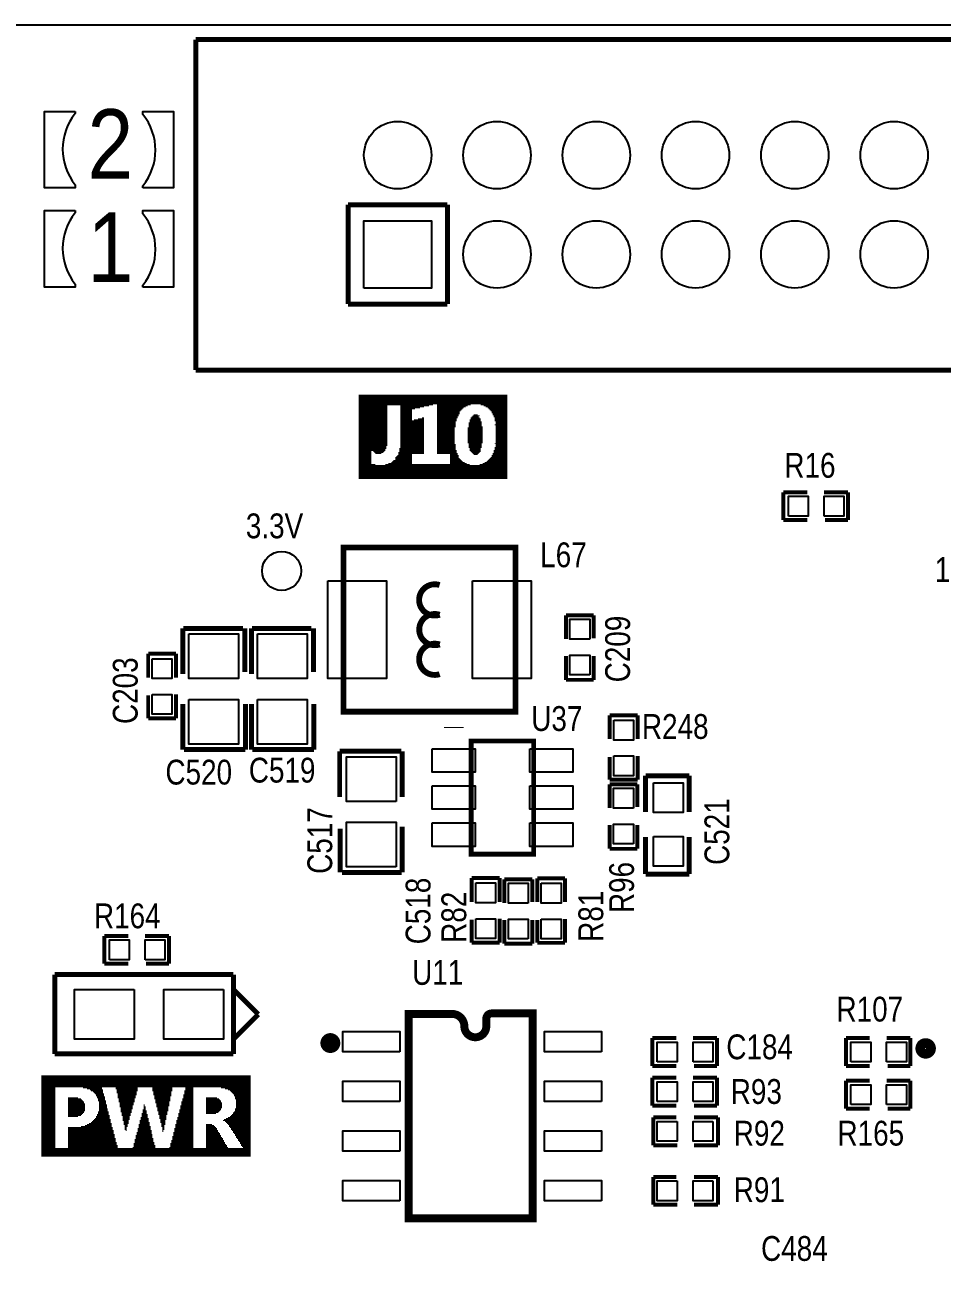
# Model space of a CAD drawing. Extents: x -16 to 114, y 9 to 99.
# Drawn here: x 1.27 to 24.74, y 67.47 to 99.19 of the extents above; entities that cross this region are included whole.
import ezdxf

# ---------------------------------------------------------------- set-up
doc = ezdxf.new("R2010")
doc.units = 0
for name, color, linetype in [('BG_OUTLINE', 7, 'CONTINUOUS'), ('BG_SILKSCREEN_TOP', 231, 'CONTINUOUS'), ('MA_PEN3', 231, 'CONTINUOUS'), ('PG_SILKSCREEN_TOP', 120, 'CONTINUOUS'), ('PIN_TOP', 92, 'CONTINUOUS'), ('RD_SILKSCREEN_TOP', 1, 'CONTINUOUS')]:
    doc.layers.add(name, color=color, linetype=linetype)

msp = doc.modelspace()

# ---------------------------------------------------------------- linework, layer by layer
at = {"layer": 'BG_OUTLINE'}
msp.add_lwpolyline([(-13.1341, 99.1898), (110.731, 99.1898, -0.414216), (113.7971, 96.1238), (113.7999, 12.1768), (113.7971, 12.2634, -0.414229), (110.731, 9.1973), (-13.2283, 9.1973), (-13.1267, 9.205, -0.414216), (-16.1928, 12.271), (-16.2001, 96.1238, -0.414209)], format="xyb", close=True, dxfattribs=at)
at = {"layer": 'BG_SILKSCREEN_TOP'}
for points in [[(2.5573, 96.9721), (2.5573, 96.92, 0.356574), (2.5573, 95.0938), (2.5573, 95.0163), (1.7699, 95.0163), (1.7699, 96.9721)], [(4.2845, 95.0163), (4.2845, 95.0684, 0.356559), (4.2845, 96.8946), (4.2845, 96.9721), (5.0719, 96.9721), (5.0719, 95.0163)], [(2.5573, 94.4321), (2.5573, 94.38, 0.356573), (2.5573, 92.5538), (2.5573, 92.4763), (1.7699, 92.4763), (1.7699, 94.4321)], [(4.2845, 92.4763), (4.2845, 92.5284, 0.356564), (4.2845, 94.3546), (4.2845, 94.4321), (5.0719, 94.4321), (5.0719, 92.4763)]]:
    msp.add_lwpolyline(points, format="xyb", close=True, dxfattribs=at)
at = {"layer": 'MA_PEN3', "const_width": 0.0254}
for points in [[(9.8044, 89.7128), (13.6144, 89.7128)], [(9.8044, 89.6874), (13.6144, 89.6874)], [(9.8044, 89.662), (13.6144, 89.662)], [(9.8044, 89.6366), (13.6144, 89.6366)], [(9.8044, 89.6112), (13.6144, 89.6112)], [(9.8044, 89.5858), (13.6144, 89.5858)], [(9.8044, 89.5604), (13.6144, 89.5604)], [(9.8044, 89.535), (13.6144, 89.535)], [(9.8044, 89.5096), (13.6144, 89.5096)], [(9.8044, 89.4842), (13.6144, 89.4842)], [(9.8044, 89.4588), (11.7094, 89.4588)], [(11.811, 89.4588), (12.6746, 89.4588)], [(12.9286, 89.4588), (13.6144, 89.4588)], [(9.8044, 89.4334), (10.541, 89.4334)], [(9.8044, 89.408), (10.541, 89.408)], [(9.8044, 89.3826), (10.541, 89.3826)], [(9.8044, 89.3572), (10.541, 89.3572)], [(9.8044, 89.3318), (10.541, 89.3318)], [(9.8044, 89.3064), (10.541, 89.3064)], [(9.8044, 89.281), (10.541, 89.281)], [(9.8044, 89.2556), (10.541, 89.2556)], [(9.8044, 89.2302), (10.541, 89.2302)], [(9.8044, 89.2048), (10.541, 89.2048)], [(9.8044, 89.1794), (10.541, 89.1794)], [(9.8044, 89.154), (10.541, 89.154)], [(10.8712, 89.4334), (11.6078, 89.4334)], [(10.8712, 89.408), (11.4808, 89.408)], [(10.8712, 89.3826), (11.3792, 89.3826)], [(10.8712, 89.3572), (11.2522, 89.3572)], [(10.8712, 89.3318), (11.176, 89.3318)], [(10.8712, 89.3064), (11.176, 89.3064)], [(10.8712, 89.281), (11.176, 89.281)], [(10.8712, 89.2556), (11.176, 89.2556)], [(10.8712, 89.2302), (11.176, 89.2302)], [(10.8712, 89.2048), (11.176, 89.2048)], [(10.8712, 89.1794), (11.176, 89.1794)], [(10.8712, 89.154), (11.176, 89.154)], [(11.811, 89.4334), (12.5984, 89.4334)], [(11.811, 89.408), (12.5476, 89.408)], [(11.811, 89.3826), (12.4968, 89.3826)], [(11.811, 89.3572), (12.4714, 89.3572)], [(11.811, 89.3318), (12.446, 89.3318)], [(11.811, 89.3064), (12.4206, 89.3064)], [(11.811, 89.281), (12.3952, 89.281)], [(11.811, 89.2556), (12.3952, 89.2556)], [(11.811, 89.2302), (12.3952, 89.2302)], [(11.811, 89.2048), (12.3698, 89.2048)], [(11.811, 89.1794), (12.3698, 89.1794)], [(11.811, 89.154), (12.3444, 89.154)], [(12.7, 89.154), (12.8778, 89.154)], [(12.7254, 89.1794), (12.9032, 89.1794)], [(12.7508, 89.2048), (12.8524, 89.2048)], [(13.0048, 89.4334), (13.6144, 89.4334)], [(13.0556, 89.408), (13.6144, 89.408)], [(13.1064, 89.3826), (13.6144, 89.3826)], [(13.1318, 89.3572), (13.6144, 89.3572)], [(13.1572, 89.3318), (13.6144, 89.3318)], [(13.1826, 89.3064), (13.6144, 89.3064)], [(13.208, 89.281), (13.6144, 89.281)], [(13.208, 89.2556), (13.6144, 89.2556)], [(13.2334, 89.2302), (13.6144, 89.2302)], [(13.2334, 89.2048), (13.6144, 89.2048)], [(13.2588, 89.1794), (13.6144, 89.1794)], [(13.2588, 89.154), (13.6144, 89.154)], [(9.8044, 89.1286), (10.541, 89.1286)], [(9.8044, 89.1032), (10.541, 89.1032)], [(9.8044, 89.0778), (10.541, 89.0778)], [(9.8044, 89.0524), (10.541, 89.0524)], [(9.8044, 89.027), (10.541, 89.027)], [(9.8044, 89.0016), (10.541, 89.0016)], [(9.8044, 88.9762), (10.541, 88.9762)], [(9.8044, 88.9508), (10.541, 88.9508)], [(9.8044, 88.9254), (10.541, 88.9254)], [(9.8044, 88.9), (10.541, 88.9)], [(9.8044, 88.8746), (10.541, 88.8746)], [(9.8044, 88.8492), (10.541, 88.8492)], [(9.8044, 88.8238), (10.541, 88.8238)], [(10.8712, 89.1286), (11.176, 89.1286)], [(10.8712, 89.1032), (11.176, 89.1032)], [(10.8712, 89.0778), (11.176, 89.0778)], [(10.8712, 89.0524), (11.4808, 89.0524)], [(10.8712, 89.027), (11.4808, 89.027)], [(10.8712, 89.0016), (11.4808, 89.0016)], [(10.8712, 88.9762), (11.4808, 88.9762)], [(10.8712, 88.9508), (11.4808, 88.9508)], [(10.8712, 88.9254), (11.4808, 88.9254)], [(10.8712, 88.9), (11.4808, 88.9)], [(10.8712, 88.8746), (11.4808, 88.8746)], [(10.8712, 88.8492), (11.4808, 88.8492)], [(10.8712, 88.8238), (11.4808, 88.8238)], [(11.2268, 89.0778), (11.4808, 89.0778)], [(11.3284, 89.1032), (11.4808, 89.1032)], [(11.43, 89.1286), (11.4808, 89.1286)], [(11.811, 89.1286), (12.3444, 89.1286)], [(11.811, 89.1032), (12.319, 89.1032)], [(11.811, 89.0778), (12.319, 89.0778)], [(11.811, 89.0524), (12.319, 89.0524)], [(11.811, 89.027), (12.2936, 89.027)], [(11.811, 89.0016), (12.2936, 89.0016)], [(11.811, 88.9762), (12.2936, 88.9762)], [(11.811, 88.9508), (12.2936, 88.9508)], [(11.811, 88.9254), (12.2936, 88.9254)], [(11.811, 88.9), (12.2936, 88.9)], [(11.811, 88.8746), (12.2682, 88.8746)], [(11.811, 88.8492), (12.2682, 88.8492)], [(11.811, 88.8238), (12.2682, 88.8238)], [(12.5984, 88.8746), (12.9794, 88.8746)], [(12.5984, 88.8492), (12.9794, 88.8492)], [(12.5984, 88.8238), (12.9794, 88.8238)], [(12.6238, 89.0016), (12.954, 89.0016)], [(12.6238, 88.9762), (12.954, 88.9762)], [(12.6238, 88.9508), (12.954, 88.9508)], [(12.6238, 88.9254), (12.954, 88.9254)], [(12.6238, 88.9), (12.9794, 88.9)], [(12.6492, 89.0778), (12.9286, 89.0778)], [(12.6492, 89.0524), (12.9286, 89.0524)], [(12.6492, 89.027), (12.954, 89.027)], [(12.6746, 89.1286), (12.9032, 89.1286)], [(12.6746, 89.1032), (12.9286, 89.1032)], [(13.2842, 89.1286), (13.6144, 89.1286)], [(13.2842, 89.1032), (13.6144, 89.1032)], [(13.2842, 89.0778), (13.6144, 89.0778)], [(13.2842, 89.0524), (13.6144, 89.0524)], [(13.2842, 88.9508), (13.6144, 88.9508)], [(13.3096, 89.027), (13.6144, 89.027)], [(13.3096, 89.0016), (13.6144, 89.0016)], [(13.3096, 88.9762), (13.6144, 88.9762)], [(13.3096, 88.9254), (13.6144, 88.9254)], [(13.3096, 88.9), (13.6144, 88.9)], [(13.3096, 88.8746), (13.6144, 88.8746)], [(13.3096, 88.8492), (13.6144, 88.8492)], [(13.3096, 88.8238), (13.6144, 88.8238)], [(9.8044, 88.7984), (10.541, 88.7984)], [(9.8044, 88.773), (10.541, 88.773)], [(9.8044, 88.7476), (10.541, 88.7476)], [(9.8044, 88.7222), (10.541, 88.7222)], [(9.8044, 88.6968), (10.541, 88.6968)], [(9.8044, 88.6714), (10.541, 88.6714)], [(9.8044, 88.646), (10.541, 88.646)], [(9.8044, 88.6206), (10.541, 88.6206)], [(9.8044, 88.5952), (10.541, 88.5952)], [(9.8044, 88.5698), (10.541, 88.5698)], [(9.8044, 88.5444), (10.541, 88.5444)], [(9.8044, 88.519), (10.541, 88.519)], [(10.8712, 88.7984), (11.4808, 88.7984)], [(10.8712, 88.773), (11.4808, 88.773)], [(10.8712, 88.7476), (11.4808, 88.7476)], [(10.8712, 88.7222), (11.4808, 88.7222)], [(10.8712, 88.6968), (11.4808, 88.6968)], [(10.8712, 88.6714), (11.4808, 88.6714)], [(10.8712, 88.646), (11.4808, 88.646)], [(10.8712, 88.6206), (11.4808, 88.6206)], [(10.8712, 88.5952), (11.4808, 88.5952)], [(10.8712, 88.5698), (11.4808, 88.5698)], [(10.8712, 88.5444), (11.4808, 88.5444)], [(10.8712, 88.519), (11.4808, 88.519)], [(11.811, 88.7984), (12.2682, 88.7984)], [(11.811, 88.773), (12.2682, 88.773)], [(11.811, 88.7476), (12.2682, 88.7476)], [(11.811, 88.7222), (12.2682, 88.7222)], [(11.811, 88.6968), (12.2682, 88.6968)], [(11.811, 88.6714), (12.2682, 88.6714)], [(11.811, 88.646), (12.2682, 88.646)], [(11.811, 88.6206), (12.2682, 88.6206)], [(11.811, 88.5952), (12.2682, 88.5952)], [(11.811, 88.5698), (12.2682, 88.5698)], [(11.811, 88.5444), (12.2682, 88.5444)], [(11.811, 88.519), (12.2682, 88.519)], [(12.5984, 88.7984), (12.9794, 88.7984)], [(12.5984, 88.773), (12.9794, 88.773)], [(12.5984, 88.7476), (12.9794, 88.7476)], [(12.5984, 88.7222), (12.9794, 88.7222)], [(12.5984, 88.6968), (12.9794, 88.6968)], [(12.5984, 88.6714), (12.9794, 88.6714)], [(12.5984, 88.646), (12.9794, 88.646)], [(12.5984, 88.6206), (12.9794, 88.6206)], [(12.5984, 88.5952), (12.9794, 88.5952)], [(12.5984, 88.5698), (12.9794, 88.5698)], [(12.5984, 88.5444), (12.9794, 88.5444)], [(12.5984, 88.519), (12.9794, 88.519)], [(13.3096, 88.7984), (13.6144, 88.7984)], [(13.3096, 88.773), (13.6144, 88.773)], [(13.3096, 88.7476), (13.6144, 88.7476)], [(13.3096, 88.7222), (13.6144, 88.7222)], [(13.3096, 88.6968), (13.6144, 88.6968)], [(13.3096, 88.6714), (13.6144, 88.6714)], [(13.3096, 88.646), (13.6144, 88.646)], [(13.3096, 88.6206), (13.6144, 88.6206)], [(13.3096, 88.5952), (13.6144, 88.5952)], [(13.3096, 88.5698), (13.6144, 88.5698)], [(13.3096, 88.5444), (13.6144, 88.5444)], [(13.3096, 88.519), (13.6144, 88.519)], [(9.8044, 88.4936), (10.541, 88.4936)], [(9.8044, 88.4682), (10.541, 88.4682)], [(9.8044, 88.4428), (10.541, 88.4428)], [(9.8044, 88.4174), (10.541, 88.4174)], [(9.8044, 88.392), (10.5156, 88.392)], [(9.8044, 88.3666), (10.5156, 88.3666)], [(9.8044, 88.3412), (10.5156, 88.3412)], [(9.8044, 88.3158), (10.4902, 88.3158)], [(9.8044, 88.2904), (10.4902, 88.2904)], [(9.8044, 88.265), (10.1346, 88.265)], [(9.8044, 88.2396), (10.1346, 88.2396)], [(9.8044, 88.2142), (10.1346, 88.2142)], [(9.8044, 88.1888), (10.1346, 88.1888)], [(10.1854, 88.265), (10.4648, 88.265)], [(10.2108, 88.2396), (10.4394, 88.2396)], [(10.2362, 88.2142), (10.3886, 88.2142)], [(10.8204, 88.2396), (11.4808, 88.2396)], [(10.8204, 88.2142), (11.4808, 88.2142)], [(10.8204, 88.1888), (11.176, 88.1888)], [(10.8458, 88.3412), (11.4808, 88.3412)], [(10.8458, 88.3158), (11.4808, 88.3158)], [(10.8458, 88.2904), (11.4808, 88.2904)], [(10.8458, 88.265), (11.4808, 88.265)], [(10.8712, 88.4936), (11.4808, 88.4936)], [(10.8712, 88.4682), (11.4808, 88.4682)], [(10.8712, 88.4428), (11.4808, 88.4428)], [(10.8712, 88.4174), (11.4808, 88.4174)], [(10.8712, 88.392), (11.4808, 88.392)], [(10.8712, 88.3666), (11.4808, 88.3666)], [(11.811, 88.4936), (12.2682, 88.4936)], [(11.811, 88.4682), (12.2682, 88.4682)], [(11.811, 88.4428), (12.2936, 88.4428)], [(11.811, 88.4174), (12.2936, 88.4174)], [(11.811, 88.392), (12.2936, 88.392)], [(11.811, 88.3666), (12.2936, 88.3666)], [(11.811, 88.3412), (12.2936, 88.3412)], [(11.811, 88.3158), (12.2936, 88.3158)], [(11.811, 88.2904), (12.319, 88.2904)], [(11.811, 88.265), (12.319, 88.265)], [(11.811, 88.2396), (12.319, 88.2396)], [(11.811, 88.2142), (12.3444, 88.2142)], [(12.1412, 88.1888), (12.3444, 88.1888)], [(12.5984, 88.4936), (12.9794, 88.4936)], [(12.6238, 88.4682), (12.954, 88.4682)], [(12.6238, 88.4428), (12.954, 88.4428)], [(12.6238, 88.4174), (12.954, 88.4174)], [(12.6238, 88.392), (12.954, 88.392)], [(12.6238, 88.3666), (12.954, 88.3666)], [(12.6492, 88.3412), (12.9286, 88.3412)], [(12.6492, 88.3158), (12.9286, 88.3158)], [(12.6492, 88.2904), (12.9286, 88.2904)], [(12.6746, 88.265), (12.9286, 88.265)], [(12.7, 88.2396), (12.9032, 88.2396)], [(12.7254, 88.2142), (12.8778, 88.2142)], [(12.7508, 88.1888), (12.8524, 88.1888)], [(13.2334, 88.2142), (13.6144, 88.2142)], [(13.2334, 88.1888), (13.6144, 88.1888)], [(13.2588, 88.2904), (13.6144, 88.2904)], [(13.2588, 88.265), (13.6144, 88.265)], [(13.2588, 88.2396), (13.6144, 88.2396)], [(13.2842, 88.4682), (13.6144, 88.4682)], [(13.2842, 88.3666), (13.6144, 88.3666)], [(13.2842, 88.3412), (13.6144, 88.3412)], [(13.2842, 88.3158), (13.6144, 88.3158)], [(13.3096, 88.4936), (13.6144, 88.4936)], [(13.3096, 88.4428), (13.6144, 88.4428)], [(13.3096, 88.4174), (13.6144, 88.4174)], [(13.3096, 88.392), (13.6144, 88.392)], [(9.8044, 88.1634), (10.1346, 88.1634)], [(9.8044, 88.138), (10.1346, 88.138)], [(9.8044, 88.1126), (10.1346, 88.1126)], [(9.8044, 88.0872), (10.1346, 88.0872)], [(9.8044, 88.0618), (10.1346, 88.0618)], [(9.8044, 88.0364), (10.1346, 88.0364)], [(9.8044, 88.011), (10.1346, 88.011)], [(9.8044, 87.9856), (10.1346, 87.9856)], [(9.8044, 87.9602), (10.1346, 87.9602)], [(9.8044, 87.9348), (10.2362, 87.9348)], [(9.8044, 87.9094), (13.6144, 87.9094)], [(9.8044, 87.884), (13.6144, 87.884)], [(10.4902, 87.9348), (12.6492, 87.9348)], [(10.5664, 87.9602), (11.176, 87.9602)], [(10.6426, 87.9856), (11.176, 87.9856)], [(10.668, 88.011), (11.176, 88.011)], [(10.6934, 88.0364), (11.176, 88.0364)], [(10.7442, 88.1126), (11.176, 88.1126)], [(10.7442, 88.0872), (11.176, 88.0872)], [(10.7442, 88.0618), (11.176, 88.0618)], [(10.7696, 88.138), (11.176, 88.138)], [(10.795, 88.1634), (11.176, 88.1634)], [(12.1412, 88.1634), (12.3698, 88.1634)], [(12.1412, 88.138), (12.3698, 88.138)], [(12.1412, 88.1126), (12.3698, 88.1126)], [(12.1412, 88.0872), (12.3952, 88.0872)], [(12.1412, 88.0618), (12.4206, 88.0618)], [(12.1412, 88.0364), (12.446, 88.0364)], [(12.1412, 88.011), (12.4714, 88.011)], [(12.1412, 87.9856), (12.5222, 87.9856)], [(12.1412, 87.9602), (12.573, 87.9602)], [(12.9032, 87.9348), (13.6144, 87.9348)], [(12.9794, 87.9602), (13.6144, 87.9602)], [(13.0302, 87.9856), (13.6144, 87.9856)], [(13.081, 88.011), (13.6144, 88.011)], [(13.1064, 88.0364), (13.6144, 88.0364)], [(13.1318, 88.0618), (13.6144, 88.0618)], [(13.1572, 88.0872), (13.6144, 88.0872)], [(13.1826, 88.1126), (13.6144, 88.1126)], [(13.208, 88.1634), (13.6144, 88.1634)], [(13.208, 88.138), (13.6144, 88.138)], [(9.8044, 87.8586), (13.6144, 87.8586)], [(9.8044, 87.8332), (13.6144, 87.8332)], [(9.8044, 87.8078), (13.6144, 87.8078)], [(9.8044, 87.7824), (13.6144, 87.7824)], [(9.8044, 87.757), (13.6144, 87.757)], [(9.8044, 87.7316), (13.6144, 87.7316)], [(9.8044, 87.7062), (13.6144, 87.7062)], [(9.8044, 87.6808), (13.6144, 87.6808)], [(9.8044, 87.6554), (13.6144, 87.6554)], [(9.8044, 87.63), (13.6144, 87.63)], [(9.8044, 87.6046), (13.6144, 87.6046)], [(9.8044, 87.5792), (13.6144, 87.5792)], [(1.6883, 72.2843), (7.0477, 72.2843)], [(1.6883, 72.2589), (7.0477, 72.2589)], [(1.6883, 72.2335), (7.0477, 72.2335)], [(1.6883, 72.2081), (7.0477, 72.2081)], [(1.6883, 72.1827), (7.0477, 72.1827)], [(1.6883, 72.1573), (7.0477, 72.1573)], [(1.6883, 72.1319), (7.0477, 72.1319)], [(1.6883, 72.1065), (7.0477, 72.1065)], [(1.6883, 72.0811), (7.0477, 72.0811)], [(1.6883, 72.0557), (7.0477, 72.0557)], [(1.6883, 72.0303), (7.0477, 72.0303)], [(1.6883, 72.0049), (7.0477, 72.0049)], [(1.6883, 71.9795), (2.0439, 71.9795)], [(1.6883, 71.9541), (2.0439, 71.9541)], [(1.6883, 71.9287), (2.0439, 71.9287)], [(1.6883, 71.9033), (2.0439, 71.9033)], [(1.6883, 71.8779), (2.0439, 71.8779)], [(1.6883, 71.8525), (2.0439, 71.8525)], [(1.6883, 71.8271), (2.0439, 71.8271)], [(1.6883, 71.8017), (2.0439, 71.8017)], [(1.6883, 71.7763), (2.0439, 71.7763)], [(1.6883, 71.7509), (2.0439, 71.7509)], [(1.6883, 71.7255), (2.0439, 71.7255)], [(1.6883, 71.7001), (2.0439, 71.7001)], [(2.3741, 71.7255), (2.6281, 71.7255)], [(2.3741, 71.7001), (2.7043, 71.7001)], [(2.7551, 71.9795), (3.2377, 71.9795)], [(2.8567, 71.9541), (3.2377, 71.9541)], [(2.9329, 71.9287), (3.2631, 71.9287)], [(2.9583, 71.9033), (3.2631, 71.9033)], [(3.0091, 71.8779), (3.2631, 71.8779)], [(3.0345, 71.8525), (3.2631, 71.8525)], [(3.0599, 71.8271), (3.2885, 71.8271)], [(3.0853, 71.8017), (3.2885, 71.8017)], [(3.0853, 71.7763), (3.2885, 71.7763)], [(3.1107, 71.7509), (3.3139, 71.7509)], [(3.1107, 71.7255), (3.3139, 71.7255)], [(3.1361, 71.7001), (3.3139, 71.7001)], [(3.5933, 71.9795), (4.1521, 71.9795)], [(3.5933, 71.9541), (4.1521, 71.9541)], [(3.6187, 71.9287), (4.1521, 71.9287)], [(3.6187, 71.9033), (4.1521, 71.9033)], [(3.6187, 71.8779), (4.1267, 71.8779)], [(3.6187, 71.8525), (4.1267, 71.8525)], [(3.6441, 71.8271), (4.1267, 71.8271)], [(3.6441, 71.8017), (4.1267, 71.8017)], [(3.6441, 71.7763), (4.1013, 71.7763)], [(3.6441, 71.7509), (4.1013, 71.7509)], [(3.6441, 71.7255), (4.1013, 71.7255)], [(3.6695, 71.7001), (4.0759, 71.7001)], [(4.5331, 71.9795), (5.0411, 71.9795)], [(4.5331, 71.9541), (5.0411, 71.9541)], [(4.5331, 71.9287), (5.0411, 71.9287)], [(4.5331, 71.9033), (5.0411, 71.9033)], [(4.5585, 71.8779), (5.0157, 71.8779)], [(4.5585, 71.8525), (5.0157, 71.8525)], [(4.5585, 71.8271), (5.0157, 71.8271)], [(4.5585, 71.8017), (5.0157, 71.8017)], [(4.5839, 71.7763), (5.0157, 71.7763)], [(4.5839, 71.7509), (4.9903, 71.7509)], [(4.5839, 71.7255), (4.9903, 71.7255)], [(4.5839, 71.7001), (4.9903, 71.7001)], [(5.2951, 71.7001), (5.5745, 71.7001)], [(5.3205, 71.8017), (5.5745, 71.8017)], [(5.3205, 71.7763), (5.5745, 71.7763)], [(5.3205, 71.7509), (5.5745, 71.7509)], [(5.3205, 71.7255), (5.5745, 71.7255)], [(5.3459, 71.9033), (5.5745, 71.9033)], [(5.3459, 71.8779), (5.5745, 71.8779)], [(5.3459, 71.8525), (5.5745, 71.8525)], [(5.3459, 71.8271), (5.5745, 71.8271)], [(5.3713, 71.9795), (5.5745, 71.9795)], [(5.3713, 71.9541), (5.5745, 71.9541)], [(5.3713, 71.9287), (5.5745, 71.9287)], [(5.9047, 71.7255), (6.1841, 71.7255)], [(5.9047, 71.7001), (6.2349, 71.7001)], [(6.2857, 71.9795), (7.0477, 71.9795)], [(6.3873, 71.9541), (7.0477, 71.9541)], [(6.4635, 71.9287), (7.0477, 71.9287)], [(6.5143, 71.9033), (7.0477, 71.9033)], [(6.5397, 71.8779), (7.0477, 71.8779)], [(6.5651, 71.8525), (7.0477, 71.8525)], [(6.5905, 71.8271), (7.0477, 71.8271)], [(6.6159, 71.8017), (7.0477, 71.8017)], [(6.6159, 71.7763), (7.0477, 71.7763)], [(6.6413, 71.7509), (7.0477, 71.7509)], [(6.6413, 71.7255), (7.0477, 71.7255)], [(6.6413, 71.7001), (7.0477, 71.7001)], [(1.6883, 71.6747), (2.0439, 71.6747)], [(1.6883, 71.6493), (2.0439, 71.6493)], [(1.6883, 71.6239), (2.0439, 71.6239)], [(1.6883, 71.5985), (2.0439, 71.5985)], [(1.6883, 71.5731), (2.0439, 71.5731)], [(1.6883, 71.5477), (2.0439, 71.5477)], [(1.6883, 71.5223), (2.0439, 71.5223)], [(1.6883, 71.4969), (2.0439, 71.4969)], [(1.6883, 71.4715), (2.0439, 71.4715)], [(1.6883, 71.4461), (2.0439, 71.4461)], [(1.6883, 71.4207), (2.0439, 71.4207)], [(1.6883, 71.3953), (2.0439, 71.3953)], [(1.6883, 71.3699), (2.0439, 71.3699)], [(2.3741, 71.6747), (2.7297, 71.6747)], [(2.3741, 71.6493), (2.7551, 71.6493)], [(2.3741, 71.6239), (2.7805, 71.6239)], [(2.3741, 71.5985), (2.7805, 71.5985)], [(2.3741, 71.5731), (2.8059, 71.5731)], [(2.3741, 71.5477), (2.8059, 71.5477)], [(2.3741, 71.5223), (2.8059, 71.5223)], [(2.3741, 71.4969), (2.8059, 71.4969)], [(2.3741, 71.4715), (2.8059, 71.4715)], [(2.3741, 71.4461), (2.8059, 71.4461)], [(2.3741, 71.4207), (2.8059, 71.4207)], [(2.3741, 71.3953), (2.8059, 71.3953)], [(2.3741, 71.3699), (2.7805, 71.3699)], [(3.1361, 71.6747), (3.3139, 71.6747)], [(3.1361, 71.6493), (3.3393, 71.6493)], [(3.1361, 71.3699), (3.4155, 71.3699)], [(3.1615, 71.6239), (3.3393, 71.6239)], [(3.1615, 71.5985), (3.3393, 71.5985)], [(3.1615, 71.5731), (3.3393, 71.5731)], [(3.1615, 71.5477), (3.3647, 71.5477)], [(3.1615, 71.5223), (3.3647, 71.5223)], [(3.1615, 71.4969), (3.3647, 71.4969)], [(3.1615, 71.4715), (3.3647, 71.4715)], [(3.1615, 71.4461), (3.3901, 71.4461)], [(3.1615, 71.4207), (3.3901, 71.4207)], [(3.1615, 71.3953), (3.3901, 71.3953)], [(3.6695, 71.6747), (4.0759, 71.6747)], [(3.6695, 71.6493), (4.0759, 71.6493)], [(3.6695, 71.6239), (4.0759, 71.6239)], [(3.6949, 71.5985), (4.0505, 71.5985)], [(3.6949, 71.5731), (4.0505, 71.5731)], [(3.6949, 71.5477), (4.0505, 71.5477)], [(3.6949, 71.5223), (4.0251, 71.5223)], [(3.6949, 71.4969), (4.0251, 71.4969)], [(3.7203, 71.4715), (4.0251, 71.4715)], [(3.7203, 71.4461), (4.0251, 71.4461)], [(3.7203, 71.4207), (3.9997, 71.4207)], [(3.7203, 71.3953), (3.9997, 71.3953)], [(3.7203, 71.3699), (3.9997, 71.3699)], [(4.2791, 71.4207), (4.3553, 71.4207)], [(4.2791, 71.3953), (4.3807, 71.3953)], [(4.2791, 71.3699), (4.3807, 71.3699)], [(4.3045, 71.5477), (4.3299, 71.5477)], [(4.3045, 71.5223), (4.3299, 71.5223)], [(4.3045, 71.4969), (4.3553, 71.4969)], [(4.3045, 71.4715), (4.3553, 71.4715)], [(4.3045, 71.4461), (4.3553, 71.4461)], [(4.6093, 71.6747), (4.9903, 71.6747)], [(4.6093, 71.6493), (4.9903, 71.6493)], [(4.6093, 71.6239), (4.9649, 71.6239)], [(4.6093, 71.5985), (4.9649, 71.5985)], [(4.6347, 71.5731), (4.9649, 71.5731)], [(4.6347, 71.5477), (4.9649, 71.5477)], [(4.6347, 71.5223), (4.9649, 71.5223)], [(4.6347, 71.4969), (4.9395, 71.4969)], [(4.6601, 71.4715), (4.9395, 71.4715)], [(4.6601, 71.4461), (4.9395, 71.4461)], [(4.6601, 71.4207), (4.9395, 71.4207)], [(4.6601, 71.3953), (4.9395, 71.3953)], [(4.6855, 71.3699), (4.9141, 71.3699)], [(5.2189, 71.4207), (5.5745, 71.4207)], [(5.2189, 71.3953), (5.5745, 71.3953)], [(5.2189, 71.3699), (5.5745, 71.3699)], [(5.2443, 71.5223), (5.5745, 71.5223)], [(5.2443, 71.4969), (5.5745, 71.4969)], [(5.2443, 71.4715), (5.5745, 71.4715)], [(5.2443, 71.4461), (5.5745, 71.4461)], [(5.2697, 71.6239), (5.5745, 71.6239)], [(5.2697, 71.5985), (5.5745, 71.5985)], [(5.2697, 71.5731), (5.5745, 71.5731)], [(5.2697, 71.5477), (5.5745, 71.5477)], [(5.2951, 71.6747), (5.5745, 71.6747)], [(5.2951, 71.6493), (5.5745, 71.6493)], [(5.9047, 71.6747), (6.2603, 71.6747)], [(5.9047, 71.6493), (6.2857, 71.6493)], [(5.9047, 71.6239), (6.2857, 71.6239)], [(5.9047, 71.5985), (6.3111, 71.5985)], [(5.9047, 71.5731), (6.3111, 71.5731)], [(5.9047, 71.5477), (6.3111, 71.5477)], [(5.9047, 71.5223), (6.3111, 71.5223)], [(5.9047, 71.4969), (6.3111, 71.4969)], [(5.9047, 71.4715), (6.3111, 71.4715)], [(5.9047, 71.4461), (6.2857, 71.4461)], [(5.9047, 71.4207), (6.2857, 71.4207)], [(5.9047, 71.3953), (6.2603, 71.3953)], [(5.9047, 71.3699), (6.2349, 71.3699)], [(6.6159, 71.3699), (7.0477, 71.3699)], [(6.6413, 71.4461), (7.0477, 71.4461)], [(6.6413, 71.4207), (7.0477, 71.4207)], [(6.6413, 71.3953), (7.0477, 71.3953)], [(6.6667, 71.6747), (7.0477, 71.6747)], [(6.6667, 71.6493), (7.0477, 71.6493)], [(6.6667, 71.6239), (7.0477, 71.6239)], [(6.6667, 71.5985), (7.0477, 71.5985)], [(6.6667, 71.5731), (7.0477, 71.5731)], [(6.6667, 71.5477), (7.0477, 71.5477)], [(6.6667, 71.5223), (7.0477, 71.5223)], [(6.6667, 71.4969), (7.0477, 71.4969)], [(6.6667, 71.4715), (7.0477, 71.4715)], [(1.6883, 71.3445), (2.0439, 71.3445)], [(1.6883, 71.3191), (2.0439, 71.3191)], [(1.6883, 71.2937), (2.0439, 71.2937)], [(1.6883, 71.2683), (2.0439, 71.2683)], [(1.6883, 71.2429), (2.0439, 71.2429)], [(1.6883, 71.2175), (2.0439, 71.2175)], [(1.6883, 71.1921), (2.0439, 71.1921)], [(1.6883, 71.1667), (2.0439, 71.1667)], [(1.6883, 71.1413), (2.0439, 71.1413)], [(1.6883, 71.1159), (2.0439, 71.1159)], [(1.6883, 71.0905), (2.0439, 71.0905)], [(1.6883, 71.0651), (2.0439, 71.0651)], [(2.3741, 71.3445), (2.7805, 71.3445)], [(2.3741, 71.3191), (2.7551, 71.3191)], [(2.3741, 71.2937), (2.7297, 71.2937)], [(2.3741, 71.2683), (2.7043, 71.2683)], [(2.3741, 71.2429), (2.6281, 71.2429)], [(2.9075, 71.0651), (3.4917, 71.0651)], [(2.9583, 71.0905), (3.4663, 71.0905)], [(2.9837, 71.1159), (3.4663, 71.1159)], [(3.0091, 71.1413), (3.4663, 71.1413)], [(3.0345, 71.1667), (3.4663, 71.1667)], [(3.0599, 71.1921), (3.4409, 71.1921)], [(3.0853, 71.2429), (3.4409, 71.2429)], [(3.0853, 71.2175), (3.4409, 71.2175)], [(3.1107, 71.2937), (3.4155, 71.2937)], [(3.1107, 71.2683), (3.4409, 71.2683)], [(3.1361, 71.3445), (3.4155, 71.3445)], [(3.1361, 71.3191), (3.4155, 71.3191)], [(3.7457, 71.3445), (3.9997, 71.3445)], [(3.7457, 71.3191), (3.9743, 71.3191)], [(3.7457, 71.2937), (3.9743, 71.2937)], [(3.7457, 71.2683), (3.9743, 71.2683)], [(3.7711, 71.2429), (3.9489, 71.2429)], [(3.7711, 71.2175), (3.9489, 71.2175)], [(3.7711, 71.1921), (3.9489, 71.1921)], [(3.7711, 71.1667), (3.9489, 71.1667)], [(3.7711, 71.1413), (3.9235, 71.1413)], [(3.7965, 71.1159), (3.9235, 71.1159)], [(3.7965, 71.0905), (3.9235, 71.0905)], [(3.7965, 71.0651), (3.9235, 71.0651)], [(4.2029, 71.1413), (4.4315, 71.1413)], [(4.2029, 71.1159), (4.4315, 71.1159)], [(4.2029, 71.0905), (4.4569, 71.0905)], [(4.2029, 71.0651), (4.4569, 71.0651)], [(4.2283, 71.2175), (4.4061, 71.2175)], [(4.2283, 71.1921), (4.4315, 71.1921)], [(4.2283, 71.1667), (4.4315, 71.1667)], [(4.2537, 71.3191), (4.3807, 71.3191)], [(4.2537, 71.2937), (4.4061, 71.2937)], [(4.2537, 71.2683), (4.4061, 71.2683)], [(4.2537, 71.2429), (4.4061, 71.2429)], [(4.2791, 71.3445), (4.3807, 71.3445)], [(4.6855, 71.3445), (4.9141, 71.3445)], [(4.6855, 71.3191), (4.9141, 71.3191)], [(4.6855, 71.2937), (4.9141, 71.2937)], [(4.7109, 71.2683), (4.8887, 71.2683)], [(4.7109, 71.2429), (4.8887, 71.2429)], [(4.7109, 71.2175), (4.8887, 71.2175)], [(4.7109, 71.1921), (4.8887, 71.1921)], [(4.7363, 71.1667), (4.8887, 71.1667)], [(4.7363, 71.1413), (4.8633, 71.1413)], [(4.7363, 71.1159), (4.8633, 71.1159)], [(4.7363, 71.0905), (4.8633, 71.0905)], [(4.7617, 71.0651), (4.8633, 71.0651)], [(5.1427, 71.1413), (5.5745, 71.1413)], [(5.1427, 71.1159), (5.5745, 71.1159)], [(5.1427, 71.0905), (5.5745, 71.0905)], [(5.1427, 71.0651), (5.5745, 71.0651)], [(5.1681, 71.2175), (5.5745, 71.2175)], [(5.1681, 71.1921), (5.5745, 71.1921)], [(5.1681, 71.1667), (5.5745, 71.1667)], [(5.1935, 71.3191), (5.5745, 71.3191)], [(5.1935, 71.2937), (5.5745, 71.2937)], [(5.1935, 71.2683), (5.5745, 71.2683)], [(5.1935, 71.2429), (5.5745, 71.2429)], [(5.2189, 71.3445), (5.5745, 71.3445)], [(5.9047, 71.3445), (6.2095, 71.3445)], [(5.9047, 71.3191), (6.1587, 71.3191)], [(6.3365, 71.1413), (7.0477, 71.1413)], [(6.3619, 71.1667), (7.0477, 71.1667)], [(6.3873, 71.1159), (7.0477, 71.1159)], [(6.4127, 71.1921), (7.0477, 71.1921)], [(6.4127, 71.0905), (7.0477, 71.0905)], [(6.4381, 71.0651), (7.0477, 71.0651)], [(6.4635, 71.2175), (7.0477, 71.2175)], [(6.5143, 71.2429), (7.0477, 71.2429)], [(6.5397, 71.2683), (7.0477, 71.2683)], [(6.5651, 71.2937), (7.0477, 71.2937)], [(6.5905, 71.3445), (7.0477, 71.3445)], [(6.5905, 71.3191), (7.0477, 71.3191)], [(1.6883, 71.0397), (2.0439, 71.0397)], [(1.6883, 71.0143), (2.0439, 71.0143)], [(1.6883, 70.9889), (2.0439, 70.9889)], [(1.6883, 70.9635), (2.0439, 70.9635)], [(1.6883, 70.9381), (2.0439, 70.9381)], [(1.6883, 70.9127), (2.0439, 70.9127)], [(1.6883, 70.8873), (2.0439, 70.8873)], [(1.6883, 70.8619), (2.0439, 70.8619)], [(1.6883, 70.8365), (2.0439, 70.8365)], [(1.6883, 70.8111), (2.0439, 70.8111)], [(1.6883, 70.7857), (2.0439, 70.7857)], [(1.6883, 70.7603), (2.0439, 70.7603)], [(1.6883, 70.7349), (2.0439, 70.7349)], [(2.3741, 70.9635), (3.5171, 70.9635)], [(2.3741, 70.9381), (3.5171, 70.9381)], [(2.3741, 70.9127), (3.5171, 70.9127)], [(2.3741, 70.8873), (3.5425, 70.8873)], [(2.3741, 70.8619), (3.5425, 70.8619)], [(2.3741, 70.8365), (3.5425, 70.8365)], [(2.3741, 70.8111), (3.5425, 70.8111)], [(2.3741, 70.7857), (3.5679, 70.7857)], [(2.3741, 70.7603), (3.5679, 70.7603)], [(2.3741, 70.7349), (3.5679, 70.7349)], [(2.7043, 70.9889), (3.4917, 70.9889)], [(2.8059, 71.0143), (3.4917, 71.0143)], [(2.8567, 71.0397), (3.4917, 71.0397)], [(3.7965, 71.0397), (3.8981, 71.0397)], [(3.8219, 71.0143), (3.8981, 71.0143)], [(3.8219, 70.9889), (3.8981, 70.9889)], [(3.8219, 70.9635), (3.8727, 70.9635)], [(3.8219, 70.9381), (3.8727, 70.9381)], [(3.8219, 70.9127), (3.8727, 70.9127)], [(3.8473, 70.8873), (3.8727, 70.8873)], [(4.1013, 70.7603), (4.5331, 70.7603)], [(4.1013, 70.7349), (4.5331, 70.7349)], [(4.1267, 70.8365), (4.5077, 70.8365)], [(4.1267, 70.8111), (4.5077, 70.8111)], [(4.1267, 70.7857), (4.5331, 70.7857)], [(4.1521, 70.9381), (4.4823, 70.9381)], [(4.1521, 70.9127), (4.4823, 70.9127)], [(4.1521, 70.8873), (4.5077, 70.8873)], [(4.1521, 70.8619), (4.5077, 70.8619)], [(4.1775, 71.0397), (4.4569, 71.0397)], [(4.1775, 71.0143), (4.4569, 71.0143)], [(4.1775, 70.9889), (4.4823, 70.9889)], [(4.1775, 70.9635), (4.4823, 70.9635)], [(4.7617, 71.0397), (4.8633, 71.0397)], [(4.7617, 71.0143), (4.8379, 71.0143)], [(4.7617, 70.9889), (4.8379, 70.9889)], [(4.7871, 70.9635), (4.8379, 70.9635)], [(4.7871, 70.9381), (4.8379, 70.9381)], [(4.7871, 70.9127), (4.8379, 70.9127)], [(4.7871, 70.8873), (4.8125, 70.8873)], [(4.7871, 70.8619), (4.8125, 70.8619)], [(5.0411, 70.7349), (5.5745, 70.7349)], [(5.0665, 70.8365), (5.5745, 70.8365)], [(5.0665, 70.8111), (5.5745, 70.8111)], [(5.0665, 70.7857), (5.5745, 70.7857)], [(5.0665, 70.7603), (5.5745, 70.7603)], [(5.0919, 70.9381), (5.5745, 70.9381)], [(5.0919, 70.9127), (5.5745, 70.9127)], [(5.0919, 70.8873), (5.5745, 70.8873)], [(5.0919, 70.8619), (5.5745, 70.8619)], [(5.1173, 71.0397), (5.5745, 71.0397)], [(5.1173, 71.0143), (5.5745, 71.0143)], [(5.1173, 70.9889), (5.5745, 70.9889)], [(5.1173, 70.9635), (5.5745, 70.9635)], [(5.9047, 71.0397), (6.0571, 71.0397)], [(5.9047, 71.0143), (6.1079, 71.0143)], [(5.9047, 70.9889), (6.1333, 70.9889)], [(5.9047, 70.9635), (6.1587, 70.9635)], [(5.9047, 70.9381), (6.1841, 70.9381)], [(5.9047, 70.9127), (6.1841, 70.9127)], [(5.9047, 70.8873), (6.2095, 70.8873)], [(5.9047, 70.8619), (6.2095, 70.8619)], [(5.9047, 70.8365), (6.2349, 70.8365)], [(5.9047, 70.8111), (6.2603, 70.8111)], [(5.9047, 70.7857), (6.2603, 70.7857)], [(5.9047, 70.7603), (6.2857, 70.7603)], [(5.9047, 70.7349), (6.2857, 70.7349)], [(6.4635, 71.0397), (7.0477, 71.0397)], [(6.4889, 71.0143), (7.0477, 71.0143)], [(6.4889, 70.9889), (7.0477, 70.9889)], [(6.5143, 70.9635), (7.0477, 70.9635)], [(6.5397, 70.9381), (7.0477, 70.9381)], [(6.5397, 70.9127), (7.0477, 70.9127)], [(6.5651, 70.8873), (7.0477, 70.8873)], [(6.5905, 70.8619), (7.0477, 70.8619)], [(6.5905, 70.8365), (7.0477, 70.8365)], [(6.6159, 70.8111), (7.0477, 70.8111)], [(6.6413, 70.7857), (7.0477, 70.7857)], [(6.6413, 70.7603), (7.0477, 70.7603)], [(6.6667, 70.7349), (7.0477, 70.7349)], [(1.6883, 70.7095), (2.0439, 70.7095)], [(1.6883, 70.6841), (2.0439, 70.6841)], [(1.6883, 70.6587), (2.0439, 70.6587)], [(1.6883, 70.6333), (2.0439, 70.6333)], [(1.6883, 70.6079), (2.0439, 70.6079)], [(1.6883, 70.5825), (2.0439, 70.5825)], [(1.6883, 70.5571), (2.0439, 70.5571)], [(1.6883, 70.5317), (2.0439, 70.5317)], [(1.6883, 70.5063), (2.0439, 70.5063)], [(1.6883, 70.4809), (2.0439, 70.4809)], [(1.6883, 70.4555), (2.0439, 70.4555)], [(1.6883, 70.4301), (7.0477, 70.4301)], [(2.3741, 70.7095), (3.5679, 70.7095)], [(2.3741, 70.6841), (3.5933, 70.6841)], [(2.3741, 70.6587), (3.5933, 70.6587)], [(2.3741, 70.6333), (3.5933, 70.6333)], [(2.3741, 70.6079), (3.5933, 70.6079)], [(2.3741, 70.5825), (3.6187, 70.5825)], [(2.3741, 70.5571), (3.6187, 70.5571)], [(2.3741, 70.5317), (3.6187, 70.5317)], [(2.3741, 70.5063), (3.6441, 70.5063)], [(2.3741, 70.4809), (3.6441, 70.4809)], [(2.3741, 70.4555), (3.6441, 70.4555)], [(4.0251, 70.4555), (4.6093, 70.4555)], [(4.0505, 70.5571), (4.5839, 70.5571)], [(4.0505, 70.5317), (4.5839, 70.5317)], [(4.0505, 70.5063), (4.6093, 70.5063)], [(4.0505, 70.4809), (4.6093, 70.4809)], [(4.0759, 70.6587), (4.5585, 70.6587)], [(4.0759, 70.6333), (4.5585, 70.6333)], [(4.0759, 70.6079), (4.5585, 70.6079)], [(4.0759, 70.5825), (4.5839, 70.5825)], [(4.1013, 70.7095), (4.5331, 70.7095)], [(4.1013, 70.6841), (4.5585, 70.6841)], [(4.9649, 70.4555), (5.5745, 70.4555)], [(4.9903, 70.5571), (5.5745, 70.5571)], [(4.9903, 70.5317), (5.5745, 70.5317)], [(4.9903, 70.5063), (5.5745, 70.5063)], [(4.9903, 70.4809), (5.5745, 70.4809)], [(5.0157, 70.6333), (5.5745, 70.6333)], [(5.0157, 70.6079), (5.5745, 70.6079)], [(5.0157, 70.5825), (5.5745, 70.5825)], [(5.0411, 70.7095), (5.5745, 70.7095)], [(5.0411, 70.6841), (5.5745, 70.6841)], [(5.0411, 70.6587), (5.5745, 70.6587)], [(5.9047, 70.7095), (6.3111, 70.7095)], [(5.9047, 70.6841), (6.3365, 70.6841)], [(5.9047, 70.6587), (6.3365, 70.6587)], [(5.9047, 70.6333), (6.3619, 70.6333)], [(5.9047, 70.6079), (6.3619, 70.6079)], [(5.9047, 70.5825), (6.3873, 70.5825)], [(5.9047, 70.5571), (6.3873, 70.5571)], [(5.9047, 70.5317), (6.4127, 70.5317)], [(5.9047, 70.5063), (6.4381, 70.5063)], [(5.9047, 70.4809), (6.4381, 70.4809)], [(5.9047, 70.4555), (6.4635, 70.4555)], [(6.6667, 70.7095), (7.0477, 70.7095)], [(6.6921, 70.6841), (7.0477, 70.6841)], [(6.7175, 70.6587), (7.0477, 70.6587)], [(6.7175, 70.6333), (7.0477, 70.6333)], [(6.7429, 70.6079), (7.0477, 70.6079)], [(6.7683, 70.5825), (7.0477, 70.5825)], [(6.7683, 70.5571), (7.0477, 70.5571)], [(6.7937, 70.5317), (7.0477, 70.5317)], [(6.7937, 70.5063), (7.0477, 70.5063)], [(6.8191, 70.4809), (7.0477, 70.4809)], [(6.8445, 70.4555), (7.0477, 70.4555)], [(1.6883, 70.4047), (7.0477, 70.4047)], [(1.6883, 70.3793), (7.0477, 70.3793)], [(1.6883, 70.3539), (7.0477, 70.3539)], [(1.6883, 70.3285), (7.0477, 70.3285)], [(1.6883, 70.3031), (7.0477, 70.3031)], [(1.6883, 70.2777), (7.0477, 70.2777)], [(1.6883, 70.2523), (7.0477, 70.2523)], [(1.6883, 70.2269), (7.0477, 70.2269)]]:
    msp.add_lwpolyline(points, dxfattribs=at)
at = {"layer": 'PG_SILKSCREEN_TOP'}
for points, const_width in [([(5.6385, 98.8123), (64.2384, 98.8123)], 0.127), ([(5.6385, 90.3521), (5.6385, 98.8123)], 0.127), ([(9.5382, 94.5822), (9.5382, 92.0422)], 0.127), ([(12.0782, 94.5822), (9.5382, 94.5822)], 0.127), ([(12.0782, 92.0422), (12.0782, 94.5822)], 0.127), ([(9.5382, 92.0422), (12.0782, 92.0422)], 0.127), ([(32.6133, 90.3521), (5.6385, 90.3521)], 0.127), ([(20.6756, 87.2236), (20.6756, 86.5124)], 0.1016), ([(20.6756, 87.2236), (21.2852, 87.2236)], 0.1016), ([(21.717, 87.2236), (22.3266, 87.2236)], 0.1016), ([(22.3266, 87.2236), (22.3266, 86.5124)], 0.1016), ([(20.6756, 86.5124), (21.2852, 86.5124)], 0.1016), ([(22.3266, 86.5124), (21.7424, 86.5124)], 0.1016), ([(9.4201, 85.8091), (13.8199, 85.8091), (13.8199, 81.6089), (9.4201, 81.6089), (9.4201, 85.8091)], 0.1501), ([(15.113, 83.4644), (15.113, 84.074)], 0.1016), ([(15.113, 84.074), (15.8242, 84.074)], 0.1016), ([(15.8242, 84.074), (15.8242, 83.4898)], 0.1016), ([(5.3114, 83.7387), (5.3114, 82.5703)], 0.127), ([(6.8481, 83.7387), (5.3241, 83.7387)], 0.127), ([(6.8989, 82.6211), (6.8989, 83.7387)], 0.127), ([(7.064, 83.7387), (7.064, 82.5703)], 0.127), ([(8.6007, 83.7387), (7.0767, 83.7387)], 0.127), ([(8.6515, 82.6211), (8.6515, 83.7387)], 0.127), ([(5.1336, 83.0905), (4.4224, 83.0905)], 0.1016), ([(4.4224, 83.0905), (4.4224, 82.4809)], 0.1016), ([(5.1336, 83.0905), (5.1336, 82.4809)], 0.1016), ([(15.113, 82.423), (15.113, 83.0326)], 0.1016), ([(15.8242, 82.423), (15.8242, 83.0326)], 0.1016), ([(15.113, 82.423), (15.8242, 82.423)], 0.1016), ([(4.4224, 81.4395), (4.4224, 82.0237)], 0.1016), ([(5.1336, 82.0491), (5.1336, 81.4395)], 0.1016), ([(5.3114, 80.6399), (5.3114, 81.8083)], 0.127), ([(6.9116, 81.8083), (6.9116, 80.6399)], 0.127), ([(7.064, 80.6399), (7.064, 81.8083)], 0.127), ([(8.6642, 81.8083), (8.6642, 80.6399)], 0.127), ([(16.9446, 81.5157), (16.2334, 81.5157)], 0.1016), ([(16.2334, 81.5157), (16.2334, 80.9061)], 0.1016), ([(16.9446, 81.5157), (16.9446, 80.9061)], 0.1016), ([(5.1336, 81.4395), (4.4224, 81.4395)], 0.1016), ([(12.2413, 81.2124), (12.2413, 81.187)], 0.5001), ([(14.286, 80.8591), (14.286, 77.9589), (12.6858, 77.9589), (12.6858, 80.8591), (14.286, 80.8591)], 0.125), ([(6.9116, 80.6399), (5.3368, 80.6399)], 0.127), ([(8.6642, 80.6399), (7.0894, 80.6399)], 0.127), ([(9.3218, 80.5942), (10.8966, 80.5942)], 0.127), ([(9.3218, 79.4258), (9.3218, 80.5942)], 0.127), ([(10.922, 80.5942), (10.922, 79.4258)], 0.127), ([(16.2334, 79.8647), (16.2334, 80.4489)], 0.1016), ([(16.9446, 80.4743), (16.9446, 79.8647)], 0.1016), ([(18.2654, 79.9663), (17.1478, 79.9663)], 0.127), ([(17.1478, 79.9663), (17.1478, 79.0392)], 0.127), ([(18.2654, 79.0392), (18.2654, 79.9663)], 0.127), ([(16.2278, 79.7489), (16.939, 79.7489)], 0.1016), ([(16.2278, 79.1393), (16.2278, 79.7489)], 0.1016), ([(16.9446, 79.8647), (16.2334, 79.8647)], 0.1016), ([(16.939, 79.7489), (16.939, 79.1647)], 0.1016), ([(9.3345, 78.613), (9.3345, 77.4954)], 0.127), ([(10.922, 77.4954), (10.922, 78.6638)], 0.127), ([(16.2278, 78.0979), (16.2278, 78.7075)], 0.1016), ([(16.939, 78.0979), (16.939, 78.7075)], 0.1016), ([(17.1478, 77.4517), (17.1478, 78.4042)], 0.127), ([(18.2654, 78.4042), (18.2654, 77.4517)], 0.127), ([(16.2278, 78.0979), (16.939, 78.0979)], 0.1016), ([(9.3853, 77.4954), (10.9093, 77.4954)], 0.127), ([(18.2654, 77.4517), (17.1478, 77.4517)], 0.127), ([(13.414, 77.3501), (12.7028, 77.3501)], 0.1016), ([(12.7028, 77.3501), (12.7028, 76.7405)], 0.1016), ([(13.414, 77.3501), (13.414, 76.7405)], 0.1016), ([(13.5382, 77.3176), (14.2494, 77.3176)], 0.1016), ([(13.5382, 76.708), (13.5382, 77.3176)], 0.1016), ([(14.2494, 77.3176), (14.2494, 76.7334)], 0.1016), ([(15.0876, 77.343), (14.3764, 77.343)], 0.1016), ([(14.3764, 77.343), (14.3764, 76.7334)], 0.1016), ([(15.0876, 77.343), (15.0876, 76.7334)], 0.1016), ([(12.7028, 75.6991), (12.7028, 76.2833)], 0.1016), ([(13.414, 76.3087), (13.414, 75.6991)], 0.1016), ([(13.5382, 75.6666), (13.5382, 76.2762)], 0.1016), ([(14.2494, 75.6666), (14.2494, 76.2762)], 0.1016), ([(14.3764, 75.692), (14.3764, 76.2762)], 0.1016), ([(15.0876, 76.3016), (15.0876, 75.692)], 0.1016), ([(3.302, 75.8698), (3.302, 75.1586)], 0.1016), ([(3.302, 75.8698), (3.9116, 75.8698)], 0.1016), ([(4.3434, 75.8698), (4.953, 75.8698)], 0.1016), ([(4.953, 75.8698), (4.953, 75.1586)], 0.1016), ([(13.414, 75.6991), (12.7028, 75.6991)], 0.1016), ([(13.5382, 75.6666), (14.2494, 75.6666)], 0.1016), ([(15.0876, 75.692), (14.3764, 75.692)], 0.1016), ([(3.302, 75.1586), (3.9116, 75.1586)], 0.1016), ([(4.953, 75.1586), (4.3688, 75.1586)], 0.1016), ([(6.604, 74.8792), (2.032, 74.8792)], 0.127), ([(2.032, 74.8792), (2.032, 74.7522)], 0.127), ([(6.604, 72.8472), (6.604, 74.8792)], 0.127), ([(2.032, 74.7522), (2.032, 72.8472)], 0.127), ([(6.604, 74.4982), (7.239, 73.8632)], 0.127), ([(7.239, 73.8632), (6.604, 73.2282)], 0.127), ([(17.3228, 73.2536), (17.9324, 73.2536)], 0.1016), ([(17.3228, 73.2536), (17.3228, 72.5424)], 0.1016), ([(18.3642, 73.2536), (18.9738, 73.2536)], 0.1016), ([(18.9738, 73.2536), (18.9738, 72.5424)], 0.1016), ([(22.2758, 73.2536), (22.2758, 72.5424)], 0.1016), ([(22.2758, 73.2536), (22.8854, 73.2536)], 0.1016), ([(23.3172, 73.2536), (23.9268, 73.2536)], 0.1016), ([(23.9268, 73.2536), (23.9268, 72.5424)], 0.1016), ([(2.032, 72.8472), (6.604, 72.8472)], 0.127), ([(17.3228, 72.5424), (17.9324, 72.5424)], 0.1016), ([(18.9738, 72.5424), (18.3896, 72.5424)], 0.1016), ([(22.2758, 72.5424), (22.8854, 72.5424)], 0.1016), ([(23.9268, 72.5424), (23.3426, 72.5424)], 0.1016), ([(17.3228, 72.2376), (17.3228, 71.5264)], 0.1016), ([(17.3228, 72.2376), (17.9324, 72.2376)], 0.1016), ([(18.3642, 72.2376), (18.9738, 72.2376)], 0.1016), ([(18.9738, 72.2376), (18.9738, 71.5264)], 0.1016), ([(22.2758, 72.1614), (22.2758, 71.4502)], 0.1016), ([(22.2758, 72.1614), (22.8854, 72.1614)], 0.1016), ([(23.3172, 72.1614), (23.9268, 72.1614)], 0.1016), ([(23.9268, 72.1614), (23.9268, 71.4502)], 0.1016), ([(17.3228, 71.5264), (17.9324, 71.5264)], 0.1016), ([(18.9738, 71.5264), (18.3896, 71.5264)], 0.1016), ([(22.2758, 71.4502), (22.8854, 71.4502)], 0.1016), ([(23.9268, 71.4502), (23.3426, 71.4502)], 0.1016), ([(17.3482, 71.2216), (17.9324, 71.2216)], 0.1016), ([(17.3482, 70.5104), (17.3482, 71.2216)], 0.1016), ([(18.9992, 71.2216), (18.3896, 71.2216)], 0.1016), ([(18.9992, 70.5104), (18.9992, 71.2216)], 0.1016), ([(17.9578, 70.5104), (17.3482, 70.5104)], 0.1016), ([(18.9992, 70.5104), (18.3896, 70.5104)], 0.1016), ([(17.3482, 69.6976), (17.9324, 69.6976)], 0.1016), ([(17.3482, 68.9864), (17.3482, 69.6976)], 0.1016), ([(18.9992, 69.6976), (18.3896, 69.6976)], 0.1016), ([(18.9992, 68.9864), (18.9992, 69.6976)], 0.1016), ([(17.9578, 68.9864), (17.3482, 68.9864)], 0.1016), ([(18.9992, 68.9864), (18.3896, 68.9864)], 0.1016)]:
    msp.add_lwpolyline(points, dxfattribs=dict(at, const_width=const_width))
for points, const_width in [([(11.8801, 84.849, 1.382199), (11.8801, 84.089)], 0.1501), ([(11.8801, 84.089, 1.373685), (11.8801, 83.329)], 0.1501), ([(11.8801, 83.329, 1.382199), (11.8801, 82.569)], 0.1501), ([(13.3546, 73.8845), (14.2573, 73.8845), (14.2573, 68.6387), (11.0853, 68.6387), (11.0853, 73.8723), (12.1956, 73.8723, -0.414088), (12.5125, 73.5554, 1), (13.0739, 73.5554), (13.0739, 73.7504, -0.414068), (13.208, 73.8845), (13.3546, 73.8845)], 0.2032), ([(9.2113, 73.1263, 0.999843), (8.9564, 73.1263, 1.000157), (9.2113, 73.1263)], 0.254), ([(24.4526, 72.9889, 0.999869), (24.1787, 72.989, 1.000131), (24.4526, 72.9889)], 0.2499)]:
    msp.add_lwpolyline(points, format="xyb", dxfattribs=dict(at, const_width=const_width))
at = {"layer": 'PIN_TOP'}
for points in [[(9.9446, 92.4486), (9.9446, 94.1758), (11.6718, 94.1758), (11.6718, 92.4486)], [(20.8026, 86.614), (20.8026, 87.122), (21.3106, 87.122), (21.3106, 86.614)], [(21.717, 86.614), (21.717, 87.122), (22.225, 87.122), (22.225, 86.614)], [(9.0198, 84.959), (10.5199, 84.959), (10.5199, 82.4591), (9.0198, 82.4591)], [(12.7201, 84.959), (14.2202, 84.959), (14.2202, 82.4591), (12.7201, 82.4591)], [(15.7226, 83.4644), (15.2146, 83.4644), (15.2146, 83.9724), (15.7226, 83.9724)], [(5.4638, 83.599), (6.7338, 83.599), (6.7338, 82.456), (5.4638, 82.456)], [(7.2164, 83.599), (8.4864, 83.599), (8.4864, 82.456), (7.2164, 82.456)], [(4.524, 82.9635), (5.032, 82.9635), (5.032, 82.4555), (4.524, 82.4555)], [(15.7226, 82.55), (15.2146, 82.55), (15.2146, 83.058), (15.7226, 83.058)], [(4.524, 82.0491), (5.032, 82.0491), (5.032, 81.5411), (4.524, 81.5411)], [(5.4638, 81.9226), (6.7338, 81.9226), (6.7338, 80.7796), (5.4638, 80.7796)], [(7.2164, 81.9226), (8.4864, 81.9226), (8.4864, 80.7796), (7.2164, 80.7796)], [(16.335, 81.3887), (16.843, 81.3887), (16.843, 80.8807), (16.335, 80.8807)], [(11.686, 80.659), (12.786, 80.659), (12.786, 80.059), (11.686, 80.059)], [(14.1858, 80.659), (15.2858, 80.659), (15.2858, 80.059), (14.1858, 80.059)], [(10.7696, 79.3115), (9.4996, 79.3115), (9.4996, 80.4545), (10.7696, 80.4545)], [(16.335, 80.4743), (16.843, 80.4743), (16.843, 79.9663), (16.335, 79.9663)], [(11.686, 79.709), (12.786, 79.709), (12.786, 79.109), (11.686, 79.109)], [(14.1858, 79.709), (15.2858, 79.709), (15.2858, 79.109), (14.1858, 79.109)], [(16.8374, 79.1393), (16.3294, 79.1393), (16.3294, 79.6473), (16.8374, 79.6473)], [(17.351, 79.7885), (18.113, 79.7885), (18.113, 79.0265), (17.351, 79.0265)], [(10.7696, 77.6351), (9.4996, 77.6351), (9.4996, 78.7781), (10.7696, 78.7781)], [(11.686, 78.7589), (12.786, 78.7589), (12.786, 78.159), (11.686, 78.159)], [(14.1858, 78.7589), (15.2858, 78.7589), (15.2858, 78.159), (14.1858, 78.159)], [(16.8374, 78.2249), (16.3294, 78.2249), (16.3294, 78.7329), (16.8374, 78.7329)], [(17.351, 78.4169), (18.113, 78.4169), (18.113, 77.6549), (17.351, 77.6549)], [(12.8044, 77.2231), (13.3124, 77.2231), (13.3124, 76.7151), (12.8044, 76.7151)], [(14.1478, 76.708), (13.6398, 76.708), (13.6398, 77.216), (14.1478, 77.216)], [(14.478, 77.216), (14.986, 77.216), (14.986, 76.708), (14.478, 76.708)], [(12.8044, 76.3087), (13.3124, 76.3087), (13.3124, 75.8007), (12.8044, 75.8007)], [(14.1478, 75.7936), (13.6398, 75.7936), (13.6398, 76.3016), (14.1478, 76.3016)], [(14.478, 76.3016), (14.986, 76.3016), (14.986, 75.7936), (14.478, 75.7936)], [(3.429, 75.2602), (3.429, 75.7682), (3.937, 75.7682), (3.937, 75.2602)], [(4.3434, 75.2602), (4.3434, 75.7682), (4.8514, 75.7682), (4.8514, 75.2602)], [(4.064, 74.4982), (4.064, 73.2282), (2.54, 73.2282), (2.54, 74.4982)], [(6.35, 74.4982), (6.35, 73.2282), (4.826, 73.2282), (4.826, 74.4982)], [(10.8646, 72.9003), (9.4066, 72.9003), (9.4066, 73.4185), (10.8646, 73.4185)], [(16.0244, 72.9003), (14.5664, 72.9003), (14.5664, 73.4185), (16.0244, 73.4185)], [(17.4498, 72.644), (17.4498, 73.152), (17.9578, 73.152), (17.9578, 72.644)], [(18.3642, 72.644), (18.3642, 73.152), (18.8722, 73.152), (18.8722, 72.644)], [(22.4028, 72.644), (22.4028, 73.152), (22.9108, 73.152), (22.9108, 72.644)], [(23.3172, 72.644), (23.3172, 73.152), (23.8252, 73.152), (23.8252, 72.644)], [(10.8646, 71.6303), (9.4066, 71.6303), (9.4066, 72.1485), (10.8646, 72.1485)], [(16.0244, 71.6303), (14.5664, 71.6303), (14.5664, 72.1485), (16.0244, 72.1485)], [(17.4498, 71.628), (17.4498, 72.136), (17.9578, 72.136), (17.9578, 71.628)], [(18.3642, 71.628), (18.3642, 72.136), (18.8722, 72.136), (18.8722, 71.628)], [(22.4028, 71.5518), (22.4028, 72.0598), (22.9108, 72.0598), (22.9108, 71.5518)], [(23.3172, 71.5518), (23.3172, 72.0598), (23.8252, 72.0598), (23.8252, 71.5518)], [(17.9578, 71.12), (17.9578, 70.612), (17.4498, 70.612), (17.4498, 71.12)], [(18.8722, 71.12), (18.8722, 70.612), (18.3642, 70.612), (18.3642, 71.12)], [(10.8646, 70.3603), (9.4066, 70.3603), (9.4066, 70.8785), (10.8646, 70.8785)], [(16.0244, 70.3603), (14.5664, 70.3603), (14.5664, 70.8785), (16.0244, 70.8785)], [(10.8646, 69.0903), (9.4066, 69.0903), (9.4066, 69.6085), (10.8646, 69.6085)], [(16.0244, 69.0903), (14.5664, 69.0903), (14.5664, 69.6085), (16.0244, 69.6085)], [(17.9578, 69.596), (17.9578, 69.088), (17.4498, 69.088), (17.4498, 69.596)], [(18.8722, 69.596), (18.8722, 69.088), (18.3642, 69.088), (18.3642, 69.596)]]:
    msp.add_lwpolyline(points, close=True, dxfattribs=at)
for centre, radius in [((10.8082, 95.8522), 0.8636), ((13.3482, 95.8522), 0.8636), ((15.8882, 95.8522), 0.8636), ((18.4282, 95.8522), 0.8636), ((20.9682, 95.8522), 0.8636), ((23.5082, 95.8522), 0.8636), ((13.3482, 93.3122), 0.8636), ((15.8882, 93.3122), 0.8636), ((18.4282, 93.3122), 0.8636), ((20.9682, 93.3122), 0.8636), ((23.5082, 93.3122), 0.8636), ((7.8371, 85.2118), 0.5)]:
    msp.add_circle(centre, radius, dxfattribs=at)

# ---------------------------------------------------------------- texts
at = {"layer": 'BG_SILKSCREEN_TOP'}
for s, height, width, p in [('2', 1.778, 0.885714, (2.8702, 95.25)), ('1', 1.778, 0.885714, (2.8702, 92.6084)), ('3.3V', 0.635, 0.84, (6.9215, 86.0467)), ('1.5V', 0.635, 0.84, (24.5491, 84.9291))]:
    msp.add_text(s, height=height, dxfattribs=dict(at, width=width)).set_placement(p)
at = {"layer": 'RD_SILKSCREEN_TOP', "width": 0.84}
for s, p in [('R16', (20.701, 87.5962)), ('L67', (14.4526, 85.3059)), ('U37', (14.224, 81.1149)), ('R248', (17.0561, 80.9117)), ('C520', (4.8641, 79.7433)), ('C519', (6.9977, 79.7941)), ('R164', (3.0353, 76.0646)), ('U11', (11.176, 74.6166)), ('R107', (22.0345, 73.677)), ('C184', (19.2151, 72.7118)), ('R93', (19.3294, 71.5688)), ('R92', (19.4056, 70.5018)), ('R165', (22.0599, 70.502)), ('R91', (19.4056, 69.054)), ('C484', (20.1041, 67.5513))]:
    msp.add_text(s, height=0.635, dxfattribs=at).set_placement(p)
for s, p in [('C209', (16.7513, 82.3595)), ('C203', (4.1529, 81.2927)), ('C521', (19.2913, 77.6859)), ('C517', (9.1313, 77.4573)), ('R96', (16.8529, 76.454)), ('C518', (11.6459, 75.6539)), ('R82', (12.5603, 75.692)), ('R81', (16.0655, 75.7174))]:
    msp.add_text(s, height=0.635, rotation=90, dxfattribs=at).set_placement(p)

doc.saveas('drawing.dxf')
